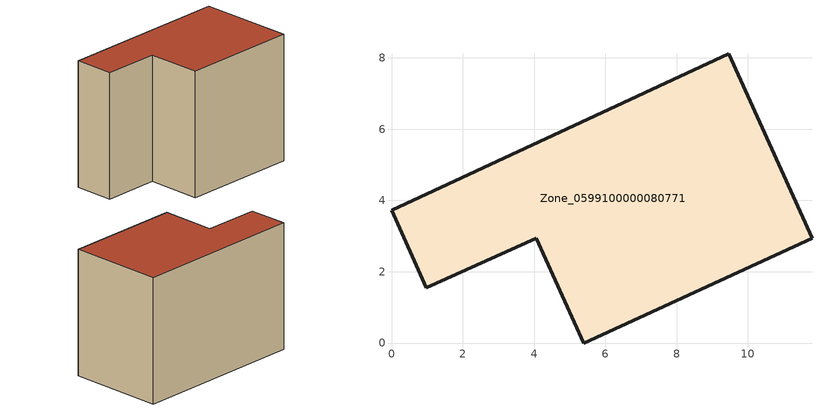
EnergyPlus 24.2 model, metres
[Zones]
Zone_0599100000080771
 floor ground (C_G): 4.06,2.94 0.98,1.55 0,3.72 9.46,8.11 11.8,2.94 5.4,0 z0
 wall outside (C_F): 9.46,8.11 0,3.72 0.98,1.55 4.06,2.94 5.4,0 11.8,2.94 9.46,8.11 z0:7.52
 roof outside (C_R): 5.4,0 11.8,2.94 9.46,8.11 0,3.72 0.98,1.55 4.06,2.94 z7.52
[BUILDING]
Pand.0599100000080771: North Axis=0; Terrain=City; Loads Convergence Tolerance Value=0.04; Temperature Convergence Tolerance Value=0.4; Solar Distribution=FullExterior; Maximum Number of Warmup Days=25; Minimum Number of Warmup Days=1
[Site:Location]
Rotterdam.The.Hague.AP_ZH_NLD Design_Conditions: Latitude=51.96; Longitude=4.45; Time Zone=1; Elevation=-4.5
[SITE:GROUNDTEMPERATURE:BUILDINGSURFACE]
18, 18, 18, 18, 18, 18, 18, 18, 18, 18, 18, 18
[MATERIAL] Thermal Absorptance=0.9; Solar Absorptance=0.7; Visible Absorptance=0.7
Name | Roughness | Thickness | Conductivity | Density | Specific Heat
G.TI.1946 | MediumSmooth | 0.15 | 1 | 540 | 1210
F.TI.1946 | Rough | 0.3 | 0.857143 | 1920 | 840
R.TI.1946 | MediumRough | 0.2 | 0.1 | 1500 | 1000
[CONSTRUCTION]
C_G: G.TI.1946
C_F: F.TI.1946
C_R: R.TI.1946
[ZONE]
Zone_0599100000080771: Type=1; Multiplier=1; Ceiling Height=Autocalculate; Volume=Autocalculate; Floor Area=autocalculate; Part of Total Floor Area=Yes
[ZONEINFILTRATION:DESIGNFLOWRATE]
Infil_Zone_0599100000080771: Zone or ZoneList or Space or SpaceList=Zone_0599100000080771; Schedule=AlwaysOn; Design Flow Rate Calculation Method=Flow/Area; Flow Rate per Floor Area=0.003; Constant Term Coefficient=1; Temperature Term Coefficient=0; Velocity Term Coefficient=0; Velocity Squared Term Coefficient=0
[HVACTEMPLATE:ZONE:IDEALLOADSAIRSYSTEM]
Zone_0599100000080771: Maximum Heating Supply Air Temperature=50; Minimum Cooling Supply Air Temperature=13; Maximum Heating Supply Air Humidity Ratio=0.0156; Minimum Cooling Supply Air Humidity Ratio=0.0077; Heating Limit=NoLimit; Cooling Limit=NoLimit; Dehumidification Control Type=ConstantSensibleHeatRatio; Cooling Sensible Heat Ratio=0.7; Dehumidification Setpoint=60; Humidification Control Type=None; Humidification Setpoint=30; Outdoor Air Method=None; Outdoor Air Flow Rate per Person=0.00944; Outdoor Air Flow Rate per Zone Floor Area=0; Outdoor Air Flow Rate per Zone=0; Demand Controlled Ventilation Type=None; Outdoor Air Economizer Type=NoEconomizer; Heat Recovery Type=None; Sensible Heat Recovery Effectiveness=0.7; Latent Heat Recovery Effectiveness=0.65
[ZONECONTROL:THERMOSTAT]
ThermostatControl_Zone_0599100000080771: Zone or ZoneList=Zone_0599100000080771; Control Type Schedule=DualSetpointControlType; Control 1=Thermostat_Zone_0599100000080771; Temperature Difference Between Cutout And Setpoint=0
[THERMOSTATSETPOINT:DUALSETPOINT]
Thermostat_Zone_0599100000080771: Heating Setpoint Temperature Schedule=HeatingSetpoint_Zone_0599100000080771; Cooling Setpoint Temperature Schedule=CoolingSetpoint_Zone_0599100000080771
[SCHEDULE:COMPACT]
HeatingSetpoint_Zone_0599100000080771: Through: 12/31, For: AllDays, Until: 24:00, 21
CoolingSetpoint_Zone_0599100000080771: Through: 12/31, For: AllDays, Until: 24:00, 24
DualSetpointControlType: Through: 12/31, For: AllDays, Until: 24:00, 4
AlwaysOn: Through: 12/31, For: AllDays, Until: 24:00, 1
